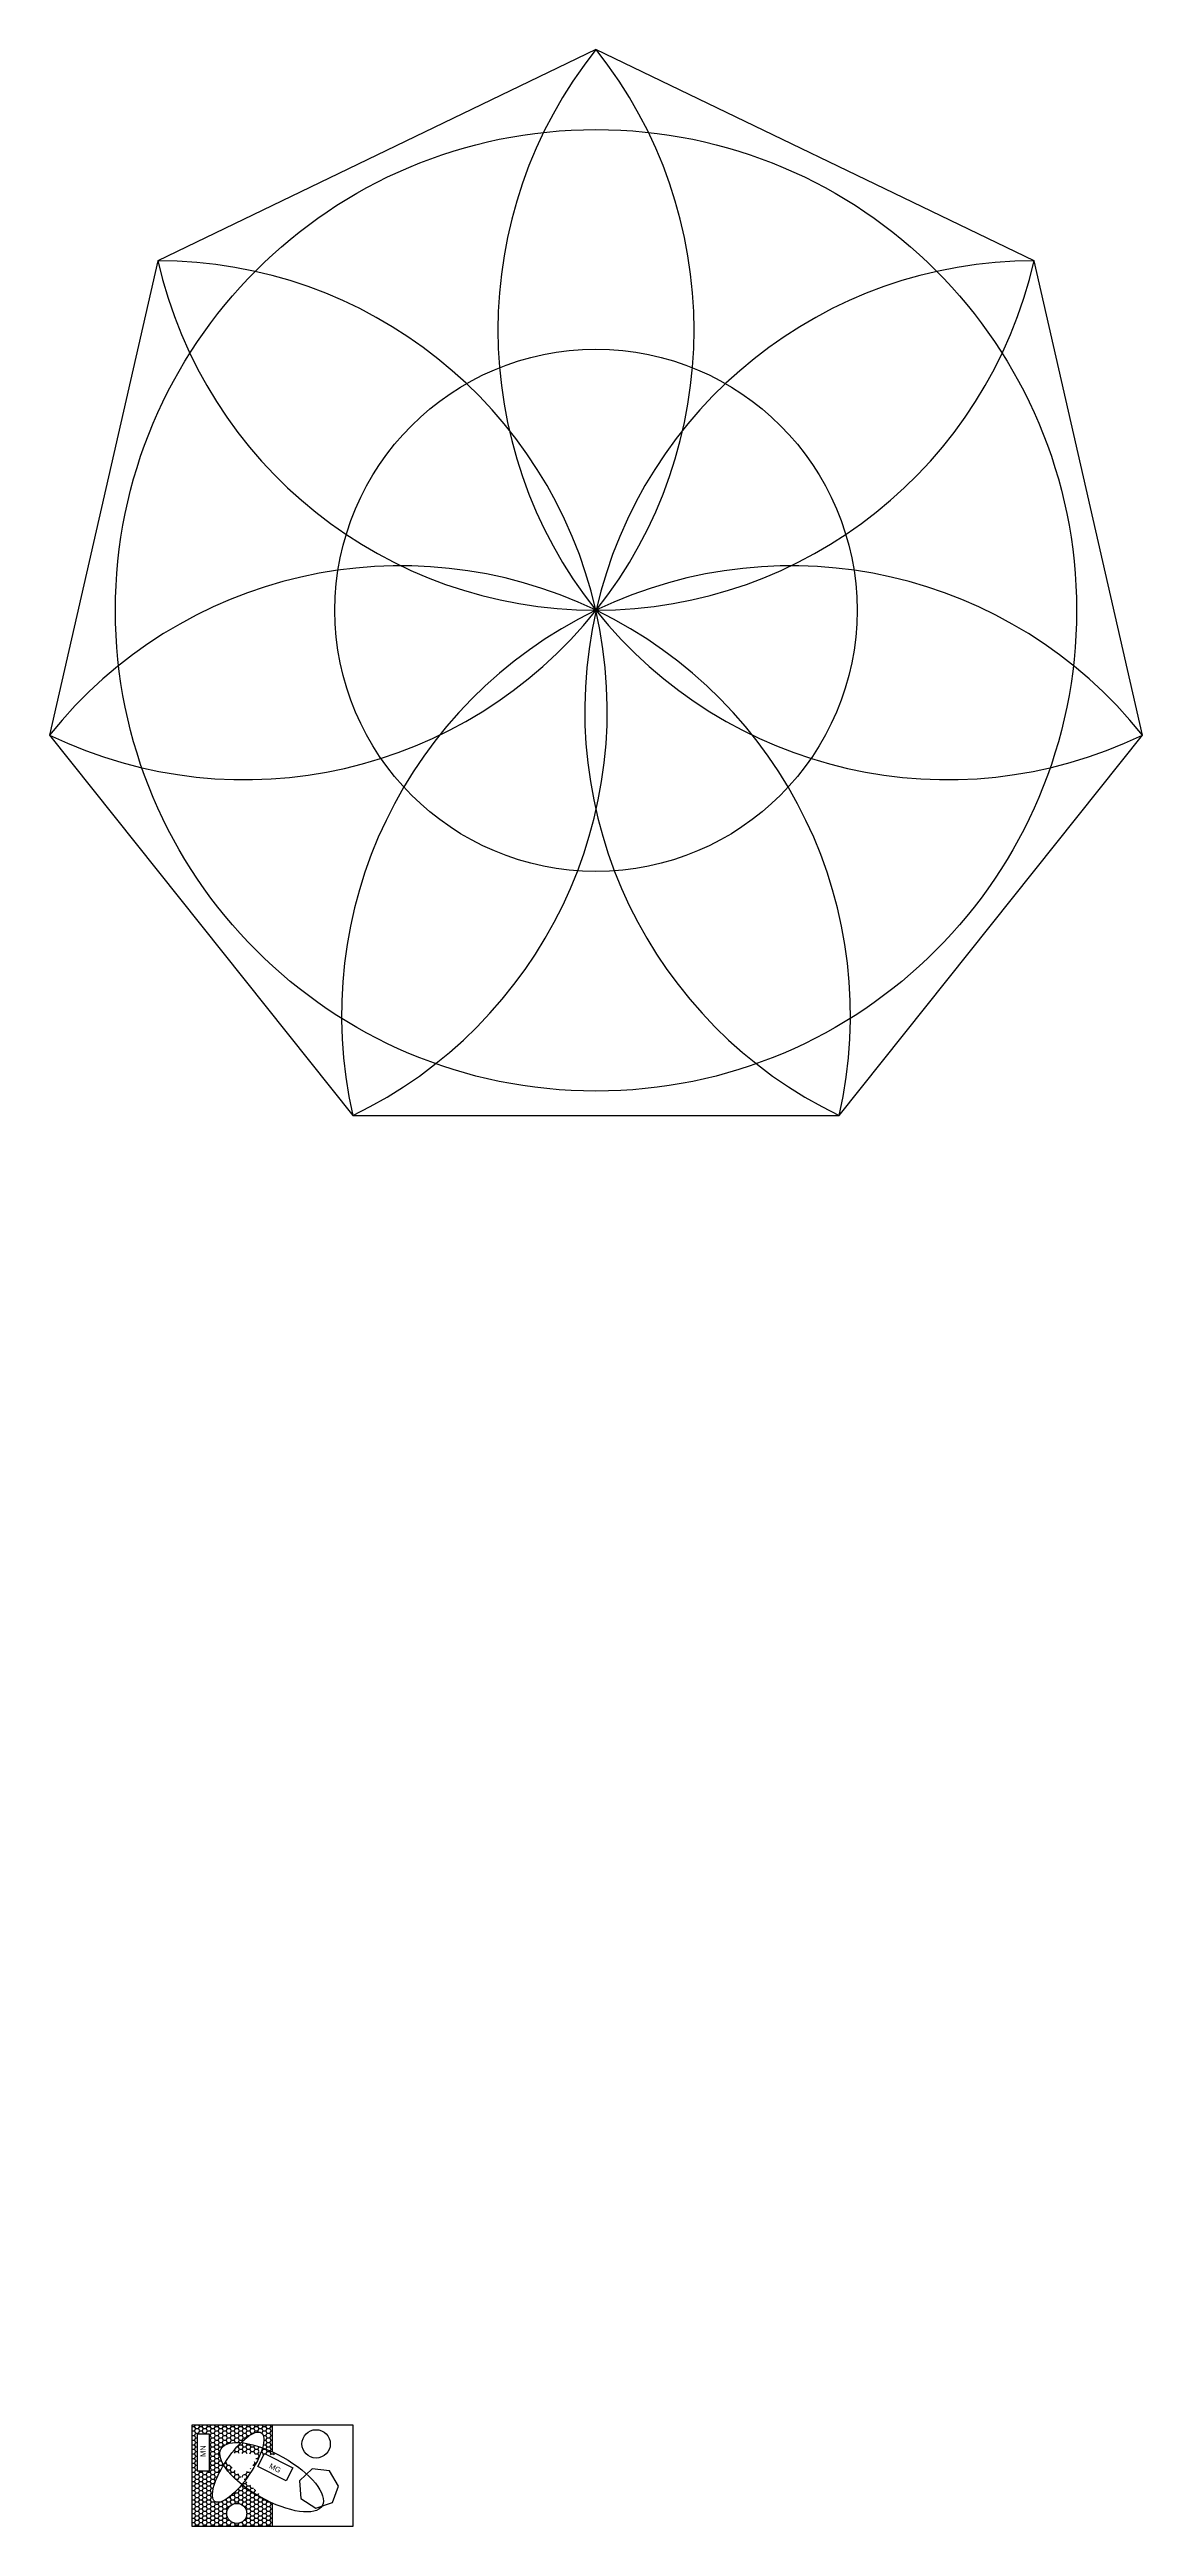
# Model space of a CAD drawing. Header units: inches. Extents: x 132 to 8235, y 193 to 2533.
# Drawn here: x 132 to 1165, y 193 to 2533 of the extents above.
import ezdxf

# ---------------------------------------------------------------- set-up
doc = ezdxf.new("R2010")
doc.units = ezdxf.units.IN
doc.header["$MEASUREMENT"] = 0
doc.layers.add('nereikės', color=7, linetype='Continuous')
doc.styles.get("Standard").update_dxf_attribs({"font": 'Arial.ttf'})

msp = doc.modelspace()

# ---------------------------------------------------------------- hatches: boundary and pattern name
h = msp.add_hatch()
h.set_pattern_fill('HONEY', color=256, scale=20)
edge = h.paths.add_edge_path()
edge.add_ellipse((310.1, 249.4), major_axis=(-21.9, -32.4), ratio=0.323279, start_angle=278.822, end_angle=432.5452, ccw=False)
edge.add_ellipse((341.8, 239.9), major_axis=(-47.8, 26.9), ratio=0.393998, start_angle=318.8335, end_angle=394.5152, ccw=False)
edge.add_ellipse((310.1, 249.4), major_axis=(-21.9, -32.4), ratio=0.323279, start_angle=135.6876, end_angle=238.0683, ccw=False)
edge.add_ellipse((341.8, 239.9), major_axis=(-47.8, 26.9), ratio=0.393998, start_angle=281.5621, end_angle=292.7308, ccw=False)
edge.add_line((342.6, 263.7), (342.6, 289.5))
edge.add_line((342.6, 289.5), (266.5, 289.5))
edge.add_line((266.5, 289.5), (266.5, 193.4))
edge.add_line((266.5, 193.4), (342.6, 193.4))
edge.add_line((342.6, 193.4), (342.6, 215.3))
edge.add_ellipse((341.8, 239.9), major_axis=(-47.8, 26.9), ratio=0.393998, start_angle=67.3003, end_angle=103.486, ccw=False)
h.paths.add_polyline_path([(271.5, 245.8), (271.5, 280.7), (282.9, 280.7), (282.9, 245.8)], flags=16)
h.paths.add_polyline_path([(318.3, 205.7, -1), (299.4, 205.7, -1)], flags=16)
h.paths.add_polyline_path([(282.1, 257.4), (282.1, 270.8), (271.8, 270.8), (271.8, 257.4)], flags=8)

# ---------------------------------------------------------------- linework, layer by layer
for p, q in [((342.6, 263.7), (342.6, 289.5)), ((342.6, 193.4), (342.6, 215.3))]:
    msp.add_line(p, q)
for points in [[(249.7, 1014.9)], [(663.9, 815.5)], [(766.2, 367.3)], [(266.5, 289.5), (418.6, 289.5), (418.6, 193.4), (266.5, 193.4)], [(282.9, 280.7), (271.5, 280.7), (271.5, 245.8), (282.9, 245.8)], [(335, 262.4), (361.8, 248.8), (355.5, 236.4), (328.7, 250.1)], [(399.3, 215.9), (405.1, 231.5), (396.5, 245.8), (379.9, 247.9), (368, 236.4), (369.5, 219.8), (383.5, 210.7)]]:
    msp.add_lwpolyline(points, close=True)
for centre, radius in [((383.8, 271.4), 13.4), ((308.8, 205.7), 9.48)]:
    msp.add_circle(centre, radius)
for centre, major_axis, ratio in [((310.1, 249.4), (-21.9, -32.4), 0.323279), ((341.8, 239.9), (-47.8, 26.9), 0.393998)]:
    msp.add_ellipse(centre, major_axis=major_axis, ratio=ratio)
at = {"layer": 'nereikės'}
msp.add_lwpolyline([(418.5, 1526.3), (878.2, 1526.3), (1164.8, 1885.7), (1062.5, 2333.8), (648.3, 2533.3), (234.1, 2333.8), (131.8, 1885.7)], close=True, dxfattribs=at)
for radius in [454.2, 246.7]:
    msp.add_circle((648.3, 2003.5), radius, dxfattribs=at)
for centre, start, end in [((316.2, 2268.4), 244.2857, 38.5714), ((980.4, 2268.4), 141.4286, 295.7143), ((234.1, 1909), 295.7143, 90), ((648.3, 2428.4), 192.8571, 347.1429), ((1062.5, 1909), 90, 244.2857), ((464, 1620.8), 347.1429, 141.4286), ((832.6, 1620.8), 38.5714, 192.8571)]:
    msp.add_arc(centre, 424.8, start, end, dxfattribs=at)

# ---------------------------------------------------------------- texts
msp.add_text('MG', height=5, rotation=333.2304).set_placement((338.9, 248.8))
at = {"insert": (274.4, 259.1), "char_height": 5, "attachment_point": 1, "rotation": 90}
msp.add_mtext_dynamic_manual_height_columns('MN', width=8.056, gutter_width=1, heights=[0], dxfattribs=at)

doc.saveas('drawing.dxf')
